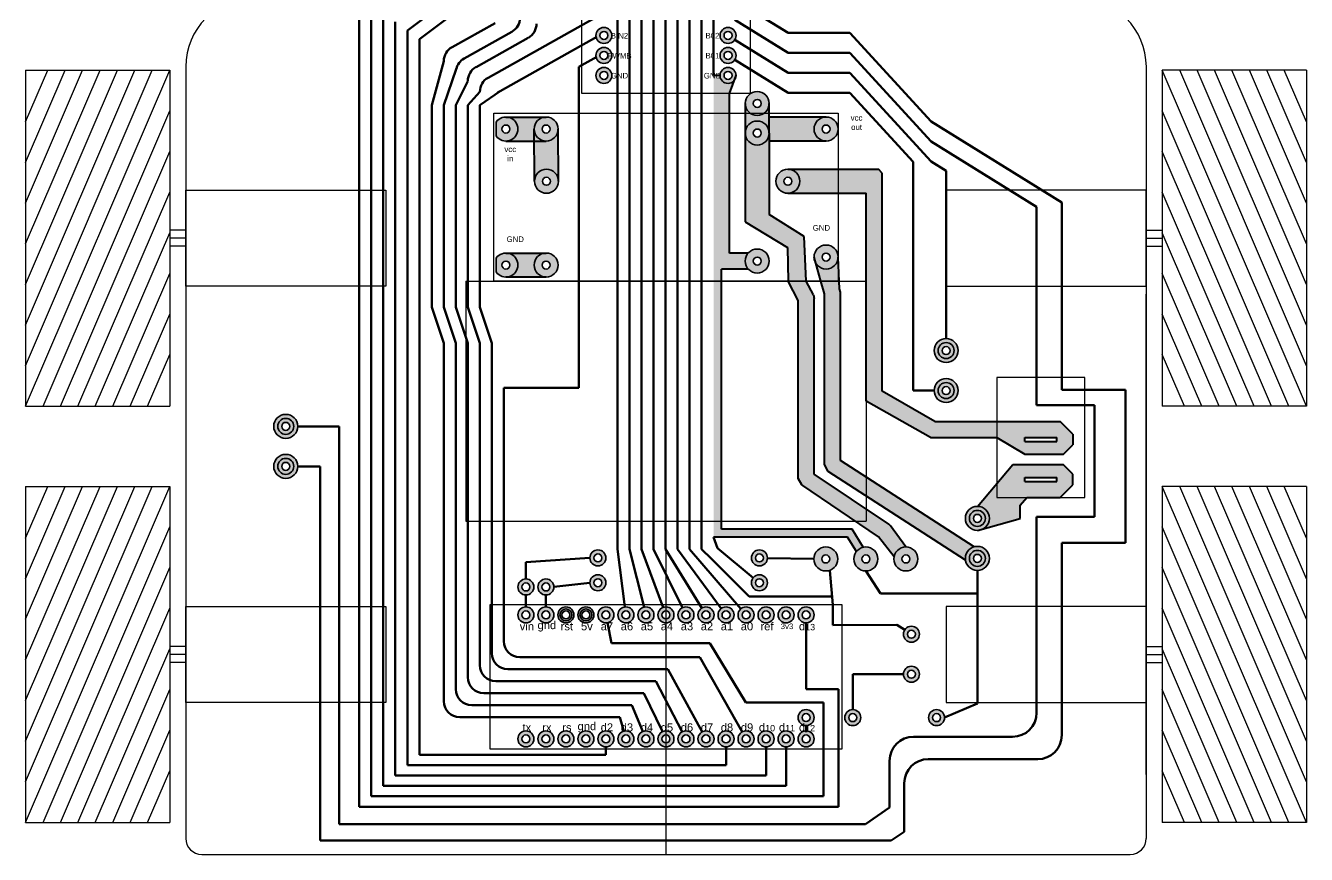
# Model space of a CAD drawing. Header units: millimetres. Extents: x 19 to 945, y 10 to 287.
# Drawn here: x 785.5 to 945.5, y 96.8 to 200.4 of the extents above; entities that cross this region are included whole.
import ezdxf

# ---------------------------------------------------------------- set-up
doc = ezdxf.new("R2010")
doc.units = ezdxf.units.MM
for name, color, linetype, lineweight in [('alimentacion', 7, 'Continuous', 40), ('ribetes', 7, 'Continuous', 100), ('TALADRO', 7, 'Continuous', 35)]:
    doc.layers.add(name, color=color, linetype=linetype, lineweight=lineweight)
for name, color, linetype in [('motores', 160, 'Continuous'), ('placas', 80, 'Continuous'), ('ruedas', 160, 'Continuous')]:
    doc.layers.add(name, color=color, linetype=linetype)
doc.styles.get("Standard").update_dxf_attribs({"font": 'arial.ttf'})

msp = doc.modelspace()

# ---------------------------------------------------------------- hatches: boundary and pattern name
at = {"layer": 'alimentacion'}
h = msp.add_hatch(color=256, dxfattribs=at)
h.dxf.hatch_style = 1
h.paths.add_polyline_path([(873.42, 191.95), (874, 193.56, -0.701288), (872.23, 194.2), (871.42, 194.2), (871.42, 136.5), (888.14, 136.5), (889.27, 134.7, -0.173629), (890.13, 135.23), (888.73, 137.5), (872.42, 137.5), (872.42, 170.01), (875.76, 170.01, -0.184483), (875.38, 171.01, -0.184483), (875.76, 172.01), (873.42, 172.01)])
h = msp.add_hatch(color=256, dxfattribs=at)
h.dxf.hatch_style = 1
h.paths.add_polyline_path([(878.38, 190.7, 1), (875.38, 190.7, 1)])
h.paths.add_polyline_path([(876.38, 190.7, -1), (877.38, 190.7, -1)], flags=16)
h.paths.add_polyline_path([(878.38, 190.7, -1), (875.38, 190.7), (875.38, 187.01, -1), (878.38, 187.01)])
h.paths.add_polyline_path([(875.38, 187.01, 1), (878.38, 187.01, 1)])
h.paths.add_polyline_path([(877.38, 187.01, -1), (876.38, 187.01, -1)], flags=16)
h = msp.add_hatch(color=256, dxfattribs=at)
h.dxf.hatch_style = 1
h.paths.add_polyline_path([(850.51, 189.01), (845.48, 189.01, -1), (845.48, 186.01), (850.51, 186.01, -0.414214), (849.01, 187.51, -0.414214)])
h.paths.add_polyline_path([(844.26, 188.37), (844.26, 186.65, 3.16825)])
h.paths.add_polyline_path([(845.98, 187.51, -1), (844.98, 187.51, -1)], flags=16)
h.paths.add_polyline_path([(849.01, 187.51, 0.414214), (850.51, 186.01, 0.414214), (852.01, 187.51, 1)])
h.paths.add_polyline_path([(851.01, 187.51, -1), (850.01, 187.51, -1)], flags=16)
h.paths.add_polyline_path([(844.26, 171.37), (844.26, 169.65, 3.16825)])
h.paths.add_polyline_path([(845.98, 170.51, -1), (844.98, 170.51, -1)], flags=16)
h.paths.add_polyline_path([(850.51, 172.01), (845.48, 172.01, -1), (845.48, 169.01), (850.51, 169.01, -0.414214), (849.01, 170.51, -0.414214)])
h.paths.add_polyline_path([(849.01, 170.51, 0.414214), (850.51, 169.01, 0.414214), (852.01, 170.51, 1)])
h.paths.add_polyline_path([(851.01, 170.51, -1), (850.01, 170.51, -1)], flags=16)
h = msp.add_hatch(color=256, dxfattribs=at)
h.dxf.hatch_style = 1
h.paths.add_polyline_path([(886.98, 187.51, 1), (883.98, 187.51, 1)])
h.paths.add_polyline_path([(884.98, 187.51, -1), (885.98, 187.51, -1)], flags=16)
h.paths.add_polyline_path([(883.98, 187.51, -0.414214), (885.48, 189.01), (878.38, 189.01), (878.38, 187.01), (878.38, 186.01), (885.48, 186.01, -0.414214)])
h.paths.add_polyline_path([(878.38, 187.01, -1), (875.38, 187.01), (875.38, 175.93), (880.66, 172.69), (880.75, 168.51), (882.01, 166.09), (882.01, 143.85), (882.45, 143.02), (892.05, 136.56), (893.98, 134.04, -0.360652), (895.45, 135.27), (893.53, 137.91), (893.3, 138.13), (884.01, 144.38), (884.01, 166.33), (883.9, 166.79), (883, 168.51), (882.74, 174.09), (878.38, 176.82)])
h = msp.add_hatch(color=256, dxfattribs=at)
h.dxf.hatch_style = 1
h.paths.add_polyline_path([(852.01, 187.53, -0.417974), (850.51, 186.01), (849.02, 186.01), (849.05, 180.96, -1), (852.05, 181)])
h.paths.add_polyline_path([(852.05, 181, -1.006431), (849.05, 180.98, -0.99361)])
h.paths.add_polyline_path([(850.05, 180.98, -1), (851.05, 180.98, -1)], flags=16)
h = msp.add_hatch(color=256, dxfattribs=at)
h.dxf.hatch_style = 1
h.paths.add_polyline_path([(879.21, 180.98, 1), (882.21, 180.98, 1)])
h.paths.add_polyline_path([(880.21, 180.98, -1), (881.21, 180.98, -1)], flags=16)
h.paths.add_polyline_path([(892.48, 182.01), (892.02, 182.48), (880.71, 182.48, -0.414214), (882.21, 180.98, -0.414214), (880.71, 179.48), (890.48, 179.48), (890.48, 168.51), (890.48, 153.51), (898.52, 148.95), (906.8, 148.95), (910.3, 146.89), (915.15, 146.89), (916.3, 148.03), (916.3, 149.36), (914.71, 150.95), (906.8, 150.95), (899.05, 150.95), (892.48, 154.74), (892.48, 168.51)])
h.paths.add_polyline_path([(910.3, 148.95), (914.3, 148.95), (914.3, 148.45), (910.3, 148.45)], flags=16)
h = msp.add_hatch(color=256, dxfattribs=at)
h.dxf.hatch_style = 1
h.paths.add_polyline_path([(886.98, 171.51, 1), (883.98, 171.51), (884.2, 170.73, 0.759265)])
h.paths.add_polyline_path([(884.98, 171.51, -1), (885.98, 171.51, -1)], flags=16)
h.paths.add_polyline_path([(887.13, 168.51), (886.98, 171.51, -0.759265), (884.2, 170.73), (884.82, 168.51), (885.27, 166.89), (885.27, 145.56), (885.73, 144.72), (902.9, 133.62, -0.038962), (902.88, 133.85, -0.337974), (903.98, 135.3), (887.27, 146.1), (887.27, 167.12), (887.17, 167.55)])
h = msp.add_hatch(color=256, dxfattribs=at)
h.dxf.hatch_style = 1
h.paths.add_polyline_path([(875.38, 171.01, 1), (878.38, 171.01, 1)])
h.paths.add_polyline_path([(877.38, 171.01, -1), (876.38, 171.01, -1)], flags=16)
h = msp.add_hatch(color=256, dxfattribs=at)
h.dxf.hatch_style = 1
h.paths.add_polyline_path([(916.3, 143.03), (916.3, 144.36), (915.09, 145.57), (908.81, 145.57), (904.38, 140.35, -0.414214), (905.88, 138.85, -0.261174), (905.16, 137.57), (909.71, 138.85), (909.71, 140.49), (910.54, 141.45), (914.71, 141.45)])
h.paths.add_polyline_path([(910.3, 143.45), (910.3, 143.95), (914.3, 143.95), (914.3, 143.45)], flags=16)
at = {"layer": 'TALADRO'}
h = msp.add_hatch(color=256, dxfattribs=at)
h.dxf.hatch_style = 1
h.paths.add_polyline_path([(858.73, 199.2, 1), (856.73, 199.2, 1)])
h.paths.add_polyline_path([(857.23, 199.2, -1), (858.23, 199.2, -1)], flags=16)
h = msp.add_hatch(color=256, dxfattribs=at)
h.dxf.hatch_style = 1
h.paths.add_polyline_path([(874.23, 199.2, 1), (872.23, 199.2, 1)])
h.paths.add_polyline_path([(872.73, 199.2, -1), (873.73, 199.2, -1)], flags=16)
h = msp.add_hatch(color=256, dxfattribs=at)
h.dxf.hatch_style = 1
h.paths.add_polyline_path([(858.73, 196.7, 1), (856.73, 196.7, 1)])
h.paths.add_polyline_path([(857.23, 196.7, -1), (858.23, 196.7, -1)], flags=16)
h = msp.add_hatch(color=256, dxfattribs=at)
h.dxf.hatch_style = 1
h.paths.add_polyline_path([(874.23, 196.7, 1), (872.23, 196.7, 1)])
h.paths.add_polyline_path([(872.73, 196.7, -1), (873.73, 196.7, -1)], flags=16)
h = msp.add_hatch(color=256, dxfattribs=at)
h.dxf.hatch_style = 1
h.paths.add_polyline_path([(858.73, 194.2, 1), (856.73, 194.2, 1)])
h.paths.add_polyline_path([(857.23, 194.2, -1), (858.23, 194.2, -1)], flags=16)
h = msp.add_hatch(color=256, dxfattribs=at)
h.dxf.hatch_style = 1
h.paths.add_polyline_path([(874.23, 194.2, 1), (872.23, 194.2, 1)])
h.paths.add_polyline_path([(872.73, 194.2, -1), (873.73, 194.2, -1)], flags=16)
h = msp.add_hatch(color=256, dxfattribs=at)
h.dxf.hatch_style = 1
h.paths.add_polyline_path([(899.48, 159.82, -0.414214), (900.48, 160.82), (900.48, 161.32, 0.414214), (898.98, 159.82, 1), (901.98, 159.82, 0.414214), (900.48, 161.32), (900.48, 160.82, -0.414214), (901.48, 159.82, -1)])
h.paths.add_polyline_path([(901.48, 154.82, -1), (899.48, 154.82), (898.98, 154.82, 1), (901.98, 154.82, 1), (898.98, 154.82), (899.48, 154.82, -1)])
h = msp.add_hatch(color=256, dxfattribs=at)
h.dxf.hatch_style = 1
h.paths.add_polyline_path([(901.48, 159.82, 1), (899.48, 159.82, 1)])
h.paths.add_polyline_path([(899.98, 159.82, -1), (900.98, 159.82, -1)], flags=16)
h.paths.add_polyline_path([(899.48, 154.82, 1), (901.48, 154.82, 1)])
h.paths.add_polyline_path([(900.98, 154.82, -1), (899.98, 154.82, -1)], flags=16)
h = msp.add_hatch(color=256, dxfattribs=at)
h.dxf.hatch_style = 1
h.paths.add_polyline_path([(816.98, 150.35, -0.414214), (817.98, 151.35), (817.98, 151.85, 0.414214), (816.48, 150.35, 1), (819.48, 150.35, 0.414214), (817.98, 151.85), (817.98, 151.35, -0.414214), (818.98, 150.35, -1)])
h.paths.add_polyline_path([(818.98, 145.35, -1), (816.98, 145.35), (816.48, 145.35, 1), (819.48, 145.35, 1), (816.48, 145.35), (816.98, 145.35, -1)])
h = msp.add_hatch(color=256, dxfattribs=at)
h.dxf.hatch_style = 1
h.paths.add_polyline_path([(818.98, 150.35, 1), (816.98, 150.35, 1)])
h.paths.add_polyline_path([(817.48, 150.35, -1), (818.48, 150.35, -1)], flags=16)
h.paths.add_polyline_path([(816.98, 145.35, 1), (818.98, 145.35, 1)])
h.paths.add_polyline_path([(818.48, 145.35, -1), (817.48, 145.35, -1)], flags=16)
h = msp.add_hatch(color=256, dxfattribs=at)
h.dxf.hatch_style = 1
h.paths.add_polyline_path([(903.38, 138.85, -0.414214), (904.38, 139.85), (904.38, 140.35, 0.414214), (902.88, 138.85, 1), (905.88, 138.85, 0.414214), (904.38, 140.35), (904.38, 139.85, -0.414214), (905.38, 138.85, -1)])
h.paths.add_polyline_path([(905.38, 133.85, -1), (903.38, 133.85), (902.88, 133.85, 1), (905.88, 133.85, 1), (902.88, 133.85), (903.38, 133.85, -1)])
h = msp.add_hatch(color=256, dxfattribs=at)
h.dxf.hatch_style = 1
h.paths.add_polyline_path([(905.38, 138.85, 1), (903.38, 138.85, 1)])
h.paths.add_polyline_path([(903.88, 138.85, -1), (904.88, 138.85, -1)], flags=16)
h.paths.add_polyline_path([(903.38, 133.85, 1), (905.38, 133.85, 1)])
h.paths.add_polyline_path([(904.88, 133.85, -1), (903.88, 133.85, -1)], flags=16)
h = msp.add_hatch(color=256, dxfattribs=at)
h.dxf.hatch_style = 1
h.paths.add_polyline_path([(846.98, 130.27, 1), (848.98, 130.27, 1)])
h.paths.add_polyline_path([(848.48, 130.27, -1), (847.48, 130.27, -1)], flags=16)
h.paths.add_polyline_path([(851.48, 130.27, 1), (849.48, 130.27, 1)])
h.paths.add_polyline_path([(849.98, 130.27, -1), (850.98, 130.27, -1)], flags=16)
h.paths.add_polyline_path([(855.98, 130.8, 1), (857.98, 130.8, 1)])
h.paths.add_polyline_path([(857.48, 130.8, -1), (856.48, 130.8, -1)], flags=16)
h.paths.add_polyline_path([(857.98, 133.9, 1), (855.98, 133.9, 1)])
h.paths.add_polyline_path([(856.48, 133.9, -1), (857.48, 133.9, -1)], flags=16)
h.paths.add_polyline_path([(878.15, 133.9, 1), (876.15, 133.9, 1)])
h.paths.add_polyline_path([(876.65, 133.9, -1), (877.65, 133.9, -1)], flags=16)
h.paths.add_polyline_path([(876.15, 130.8, 1), (878.15, 130.8, 1)])
h.paths.add_polyline_path([(877.65, 130.8, -1), (876.65, 130.8, -1)], flags=16)
h = msp.add_hatch(color=256, dxfattribs=at)
h.dxf.hatch_style = 1
h.paths.add_polyline_path([(883.95, 133.77, 1), (886.95, 133.77, 1)])
h.paths.add_polyline_path([(885.95, 133.77, -1), (884.95, 133.77, -1)], flags=16)
h.paths.add_polyline_path([(888.95, 133.77, 1), (891.95, 133.77, 1)])
h.paths.add_polyline_path([(890.95, 133.77, -1), (889.95, 133.77, -1)], flags=16)
h.paths.add_polyline_path([(893.95, 133.77, 1), (896.95, 133.77, 1)])
h.paths.add_polyline_path([(895.95, 133.77, -1), (894.95, 133.77, -1)], flags=16)
h = msp.add_hatch(color=256, dxfattribs=at)
h.dxf.hatch_style = 1
h.paths.add_polyline_path([(848.98, 126.78, 1), (846.98, 126.78, 1)])
h.paths.add_polyline_path([(847.48, 126.78, -1), (848.48, 126.78, -1)], flags=16)
h = msp.add_hatch(color=256, dxfattribs=at)
h.dxf.hatch_style = 1
h.paths.add_polyline_path([(851.48, 126.78, 1), (849.48, 126.78, 1)])
h.paths.add_polyline_path([(849.98, 126.78, -1), (850.98, 126.78, -1)], flags=16)
h = msp.add_hatch(color=256, dxfattribs=at)
h.dxf.hatch_style = 1
h.paths.add_polyline_path([(853.98, 126.78, 1), (851.98, 126.78, 1)])
h.paths.add_polyline_path([(852.48, 126.78, -1), (853.48, 126.78, -1)], flags=16)
h = msp.add_hatch(color=256, dxfattribs=at)
h.dxf.hatch_style = 1
h.paths.add_polyline_path([(856.48, 126.78, 1), (854.48, 126.78, 1)])
h.paths.add_polyline_path([(854.98, 126.78, -1), (855.98, 126.78, -1)], flags=16)
h = msp.add_hatch(color=256, dxfattribs=at)
h.dxf.hatch_style = 1
h.paths.add_polyline_path([(858.98, 126.78, 1), (856.98, 126.78, 1)])
h.paths.add_polyline_path([(857.48, 126.78, -1), (858.48, 126.78, -1)], flags=16)
h = msp.add_hatch(color=256, dxfattribs=at)
h.dxf.hatch_style = 1
h.paths.add_polyline_path([(861.48, 126.78, 1), (859.48, 126.78, 1)])
h.paths.add_polyline_path([(859.98, 126.78, -1), (860.98, 126.78, -1)], flags=16)
h = msp.add_hatch(color=256, dxfattribs=at)
h.dxf.hatch_style = 1
h.paths.add_polyline_path([(863.98, 126.78, 1), (861.98, 126.78, 1)])
h.paths.add_polyline_path([(862.48, 126.78, -1), (863.48, 126.78, -1)], flags=16)
h = msp.add_hatch(color=256, dxfattribs=at)
h.dxf.hatch_style = 1
h.paths.add_polyline_path([(866.48, 126.78, 1), (864.48, 126.78, 1)])
h.paths.add_polyline_path([(864.98, 126.78, -1), (865.98, 126.78, -1)], flags=16)
h = msp.add_hatch(color=256, dxfattribs=at)
h.dxf.hatch_style = 1
h.paths.add_polyline_path([(868.98, 126.78, 1), (866.98, 126.78, 1)])
h.paths.add_polyline_path([(867.48, 126.78, -1), (868.48, 126.78, -1)], flags=16)
h = msp.add_hatch(color=256, dxfattribs=at)
h.dxf.hatch_style = 1
h.paths.add_polyline_path([(871.48, 126.78, 1), (869.48, 126.78, 1)])
h.paths.add_polyline_path([(869.98, 126.78, -1), (870.98, 126.78, -1)], flags=16)
h = msp.add_hatch(color=256, dxfattribs=at)
h.dxf.hatch_style = 1
h.paths.add_polyline_path([(873.98, 126.78, 1), (871.98, 126.78, 1)])
h.paths.add_polyline_path([(872.48, 126.78, -1), (873.48, 126.78, -1)], flags=16)
h = msp.add_hatch(color=256, dxfattribs=at)
h.dxf.hatch_style = 1
h.paths.add_polyline_path([(876.48, 126.78, 1), (874.48, 126.78, 1)])
h.paths.add_polyline_path([(874.98, 126.78, -1), (875.98, 126.78, -1)], flags=16)
h = msp.add_hatch(color=256, dxfattribs=at)
h.dxf.hatch_style = 1
h.paths.add_polyline_path([(878.98, 126.78, 1), (876.98, 126.78, 1)])
h.paths.add_polyline_path([(877.48, 126.78, -1), (878.48, 126.78, -1)], flags=16)
h = msp.add_hatch(color=256, dxfattribs=at)
h.dxf.hatch_style = 1
h.paths.add_polyline_path([(881.48, 126.78, 1), (879.48, 126.78, 1)])
h.paths.add_polyline_path([(879.98, 126.78, -1), (880.98, 126.78, -1)], flags=16)
h = msp.add_hatch(color=256, dxfattribs=at)
h.dxf.hatch_style = 1
h.paths.add_polyline_path([(883.98, 126.78, 1), (881.98, 126.78, 1)])
h.paths.add_polyline_path([(882.48, 126.78, -1), (883.48, 126.78, -1)], flags=16)
h = msp.add_hatch(color=256, dxfattribs=at)
h.dxf.hatch_style = 1
h.paths.add_polyline_path([(897.14, 124.37, 1), (895.14, 124.37, 1)])
h.paths.add_polyline_path([(895.64, 124.37, -1), (896.64, 124.37, -1)], flags=16)
h = msp.add_hatch(color=256, dxfattribs=at)
h.dxf.hatch_style = 1
h.paths.add_polyline_path([(897.14, 119.37, 1), (895.14, 119.37, 1)])
h.paths.add_polyline_path([(895.64, 119.37, -1), (896.64, 119.37, -1)], flags=16)
h = msp.add_hatch(color=256, dxfattribs=at)
h.dxf.hatch_style = 1
h.paths.add_polyline_path([(883.98, 113.95, 1), (881.98, 113.95, 1)])
h.paths.add_polyline_path([(882.48, 113.95, -1), (883.48, 113.95, -1)], flags=16)
h = msp.add_hatch(color=256, dxfattribs=at)
h.dxf.hatch_style = 1
h.paths.add_polyline_path([(889.81, 113.94, 1), (887.81, 113.94, 1)])
h.paths.add_polyline_path([(888.31, 113.94, -1), (889.31, 113.94, -1)], flags=16)
h = msp.add_hatch(color=256, dxfattribs=at)
h.dxf.hatch_style = 1
h.paths.add_polyline_path([(900.28, 113.94, 1), (898.28, 113.94, 1)])
h.paths.add_polyline_path([(898.78, 113.94, -1), (899.78, 113.94, -1)], flags=16)
h = msp.add_hatch(color=256, dxfattribs=at)
h.dxf.hatch_style = 1
h.paths.add_polyline_path([(848.98, 111.28, 1), (846.98, 111.28, 1)])
h.paths.add_polyline_path([(847.48, 111.28, -1), (848.48, 111.28, -1)], flags=16)
h = msp.add_hatch(color=256, dxfattribs=at)
h.dxf.hatch_style = 1
h.paths.add_polyline_path([(851.48, 111.28, 1), (849.48, 111.28, 1)])
h.paths.add_polyline_path([(849.98, 111.28, -1), (850.98, 111.28, -1)], flags=16)
h = msp.add_hatch(color=256, dxfattribs=at)
h.dxf.hatch_style = 1
h.paths.add_polyline_path([(853.98, 111.28, 1), (851.98, 111.28, 1)])
h.paths.add_polyline_path([(852.48, 111.28, -1), (853.48, 111.28, -1)], flags=16)
h = msp.add_hatch(color=256, dxfattribs=at)
h.dxf.hatch_style = 1
h.paths.add_polyline_path([(856.48, 111.28, 1), (854.48, 111.28, 1)])
h.paths.add_polyline_path([(854.98, 111.28, -1), (855.98, 111.28, -1)], flags=16)
h = msp.add_hatch(color=256, dxfattribs=at)
h.dxf.hatch_style = 1
h.paths.add_polyline_path([(858.98, 111.28, 1), (856.98, 111.28, 1)])
h.paths.add_polyline_path([(857.48, 111.28, -1), (858.48, 111.28, -1)], flags=16)
h = msp.add_hatch(color=256, dxfattribs=at)
h.dxf.hatch_style = 1
h.paths.add_polyline_path([(861.48, 111.28, 1), (859.48, 111.28, 1)])
h.paths.add_polyline_path([(859.98, 111.28, -1), (860.98, 111.28, -1)], flags=16)
h = msp.add_hatch(color=256, dxfattribs=at)
h.dxf.hatch_style = 1
h.paths.add_polyline_path([(863.98, 111.28, 1), (861.98, 111.28, 1)])
h.paths.add_polyline_path([(862.48, 111.28, -1), (863.48, 111.28, -1)], flags=16)
h = msp.add_hatch(color=256, dxfattribs=at)
h.dxf.hatch_style = 1
h.paths.add_polyline_path([(866.48, 111.28, 1), (864.48, 111.28, 1)])
h.paths.add_polyline_path([(864.98, 111.28, -1), (865.98, 111.28, -1)], flags=16)
h = msp.add_hatch(color=256, dxfattribs=at)
h.dxf.hatch_style = 1
h.paths.add_polyline_path([(868.98, 111.28, 1), (866.98, 111.28, 1)])
h.paths.add_polyline_path([(867.48, 111.28, -1), (868.48, 111.28, -1)], flags=16)
h = msp.add_hatch(color=256, dxfattribs=at)
h.dxf.hatch_style = 1
h.paths.add_polyline_path([(871.48, 111.28, 1), (869.48, 111.28, 1)])
h.paths.add_polyline_path([(869.98, 111.28, -1), (870.98, 111.28, -1)], flags=16)
h = msp.add_hatch(color=256, dxfattribs=at)
h.dxf.hatch_style = 1
h.paths.add_polyline_path([(873.98, 111.28, 1), (871.98, 111.28, 1)])
h.paths.add_polyline_path([(872.48, 111.28, -1), (873.48, 111.28, -1)], flags=16)
h = msp.add_hatch(color=256, dxfattribs=at)
h.dxf.hatch_style = 1
h.paths.add_polyline_path([(876.48, 111.28, 1), (874.48, 111.28, 1)])
h.paths.add_polyline_path([(874.98, 111.28, -1), (875.98, 111.28, -1)], flags=16)
h = msp.add_hatch(color=256, dxfattribs=at)
h.dxf.hatch_style = 1
h.paths.add_polyline_path([(878.98, 111.28, 1), (876.98, 111.28, 1)])
h.paths.add_polyline_path([(877.48, 111.28, -1), (878.48, 111.28, -1)], flags=16)
h = msp.add_hatch(color=256, dxfattribs=at)
h.dxf.hatch_style = 1
h.paths.add_polyline_path([(881.48, 111.28, 1), (879.48, 111.28, 1)])
h.paths.add_polyline_path([(879.98, 111.28, -1), (880.98, 111.28, -1)], flags=16)
h = msp.add_hatch(color=256, dxfattribs=at)
h.dxf.hatch_style = 1
h.paths.add_polyline_path([(883.98, 111.28, 1), (881.98, 111.28, 1)])
h.paths.add_polyline_path([(882.48, 111.28, -1), (883.48, 111.28, -1)], flags=16)

# ---------------------------------------------------------------- linework, layer by layer
for p, q in [((805.48, 195.3), (805.48, 136.85)), ((925.48, 195.3), (925.48, 136.85)), ((805.48, 174.85), (803.48, 174.85)), ((925.48, 174.85), (927.48, 174.85)), ((805.48, 173.85), (803.48, 173.85)), ((805.48, 172.85), (803.48, 172.85)), ((925.48, 173.85), (927.48, 173.85)), ((925.48, 172.85), (927.48, 172.85)), ((925.48, 136.85), (925.48, 166.85)), ((805.48, 136.85), (805.48, 98.85)), ((925.48, 106.85), (925.48, 136.85)), ((925.48, 136.85), (925.48, 106.85)), ((805.48, 122.85), (803.48, 122.85)), ((805.48, 121.85), (803.48, 121.85)), ((925.48, 122.85), (927.48, 122.85)), ((925.48, 121.85), (927.48, 121.85)), ((805.48, 120.85), (803.48, 120.85)), ((925.48, 120.85), (927.48, 120.85)), ((925.48, 106.85), (925.48, 98.85)), ((807.48, 96.85), (835.48, 96.85)), ((835.48, 96.85), (923.48, 96.85))]:
    msp.add_line(p, q)
for centre, radius, start, end in [((814.03, 195.3), 8.55, 90, 179.9997), ((916.94, 195.3), 8.55, 0.0003, 90), ((807.48, 98.85), 2, 180, 270), ((923.48, 98.85), 2, 270, 0)]:
    msp.add_arc(centre, radius, start, end)
at = {"layer": 'alimentacion'}
for p, q in [((872.23, 194.2), (871.42, 194.2)), ((873.42, 191.95), (874.23, 194.2)), ((873.42, 172.01), (873.42, 191.95)), ((875.38, 190.7), (875.38, 187.01)), ((878.38, 187.01), (878.38, 190.7)), ((845.48, 189.01), (850.51, 189.01)), ((885.48, 189.01), (878.38, 189.01)), ((849.05, 180.98), (849.01, 187.51)), ((852.05, 180.98), (852.01, 187.51)), ((845.48, 186.01), (850.51, 186.01)), ((875.38, 187.01), (875.38, 175.93)), ((878.38, 187.01), (878.38, 176.82)), ((885.48, 186.01), (878.38, 186.01)), ((880.71, 182.48), (892.02, 182.48)), ((892.48, 182.01), (892.02, 182.48)), ((892.48, 168.51), (892.48, 182.01)), ((880.71, 179.48), (890.48, 179.48)), ((890.48, 168.51), (890.48, 179.48)), ((882.74, 174.09), (878.38, 176.82)), ((875.38, 175.93), (880.66, 172.69)), ((883, 168.51), (882.74, 174.09)), ((845.48, 172.01), (850.51, 172.01)), ((875.76, 172.01), (873.42, 172.01)), ((880.66, 172.69), (880.75, 168.51)), ((884.82, 168.51), (883.98, 171.51)), ((887.13, 168.51), (886.98, 171.51)), ((872.42, 137.5), (872.42, 170.01)), ((875.76, 170.01), (872.42, 170.01)), ((850.51, 169.01), (845.48, 169.01)), ((882.01, 166.09), (880.75, 168.51)), ((883.9, 166.79), (883, 168.51)), ((885.27, 166.89), (884.82, 168.51)), ((887.17, 167.55), (887.13, 168.51)), ((890.48, 153.51), (890.48, 168.51)), ((892.48, 154.74), (892.48, 168.51)), ((883.9, 166.79), (884.01, 166.33)), ((885.27, 145.56), (885.27, 166.89)), ((887.27, 167.12), (887.17, 167.55)), ((887.27, 146.1), (887.27, 167.12)), ((882.01, 143.85), (882.01, 166.09)), ((884.01, 144.38), (884.01, 166.33)), ((899.05, 150.95), (892.48, 154.74)), ((898.52, 148.95), (890.48, 153.51)), ((899.05, 150.95), (906.8, 150.95)), ((906.8, 150.95), (914.71, 150.95)), ((916.3, 149.36), (914.71, 150.95)), ((898.52, 148.95), (906.8, 148.95)), ((906.8, 148.95), (910.3, 146.89)), ((910.3, 148.45), (910.3, 148.95)), ((910.3, 148.95), (914.3, 148.95)), ((914.3, 148.45), (914.3, 148.95)), ((916.3, 149.36), (916.3, 148.03)), ((910.3, 148.45), (914.3, 148.45)), ((915.15, 146.89), (916.3, 148.03)), ((903.98, 135.3), (887.27, 146.1)), ((910.3, 146.89), (915.15, 146.89)), ((893.3, 138.13), (884.01, 144.38)), ((885.73, 144.72), (885.27, 145.56)), ((902.9, 133.62), (885.73, 144.72)), ((904.38, 140.35), (908.81, 145.57)), ((908.81, 145.57), (915.09, 145.57)), ((916.3, 144.36), (915.09, 145.57)), ((916.3, 143.03), (916.3, 144.36)), ((882.45, 143.02), (882.01, 143.85)), ((892.05, 136.56), (882.45, 143.02)), ((910.3, 143.45), (910.3, 143.95)), ((910.3, 143.95), (914.3, 143.95)), ((910.3, 143.45), (914.3, 143.45)), ((914.3, 143.45), (914.3, 143.95)), ((914.71, 141.45), (916.3, 143.03)), ((909.71, 140.49), (910.54, 141.45)), ((910.54, 141.45), (914.71, 141.45)), ((909.71, 138.85), (909.71, 140.49)), ((893.53, 137.91), (893.3, 138.13)), ((895.45, 135.27), (893.53, 137.91)), ((904.38, 137.35), (909.71, 138.85)), ((888.14, 136.5), (871.42, 136.5)), ((888.73, 137.5), (872.42, 137.5)), ((889.27, 134.7), (888.14, 136.5)), ((890.13, 135.23), (888.73, 137.5)), ((893.98, 134.04), (892.05, 136.56))]:
    msp.add_line(p, q, dxfattribs=at)
at = {"layer": 'motores'}
for p, q in [((805.48, 167.85), (805.48, 179.85)), ((805.48, 179.85), (830.48, 179.85)), ((830.48, 179.85), (830.48, 167.85)), ((925.48, 179.85), (900.48, 179.85)), ((925.48, 167.85), (925.48, 179.85)), ((900.48, 174.85), (900.48, 162.85)), ((830.48, 167.85), (805.48, 167.85)), ((900.48, 167.85), (925.48, 167.85)), ((805.48, 115.85), (805.48, 127.85)), ((805.48, 127.85), (830.48, 127.85)), ((830.48, 127.85), (830.48, 115.85)), ((900.48, 127.85), (900.48, 115.85)), ((925.48, 127.85), (900.48, 127.85)), ((925.48, 115.85), (925.48, 127.85)), ((830.48, 115.85), (805.48, 115.85)), ((900.48, 115.85), (925.48, 115.85))]:
    msp.add_line(p, q, dxfattribs=at)
at = {"layer": 'placas'}
for p, q in [((854.98, 191.95), (854.98, 213.95)), ((875.98, 213.95), (875.98, 191.95)), ((875.98, 191.95), (854.98, 191.95)), ((843.98, 189.51), (886.98, 189.51)), ((843.98, 168.51), (843.98, 189.51)), ((886.98, 189.51), (886.98, 168.51)), ((840.48, 168.51), (890.48, 168.51)), ((840.48, 168.51), (840.48, 138.51)), ((886.98, 168.51), (843.98, 168.51)), ((890.48, 168.51), (890.48, 138.51)), ((917.8, 156.45), (906.8, 156.45)), ((906.8, 156.45), (906.8, 141.45)), ((917.8, 141.45), (917.8, 156.45)), ((906.8, 141.45), (917.8, 141.45)), ((840.48, 138.51), (890.48, 138.51)), ((887.48, 128.03), (843.48, 128.03)), ((843.48, 128.03), (843.48, 110.03)), ((887.48, 110.03), (887.48, 128.03)), ((843.48, 110.03), (887.48, 110.03))]:
    msp.add_line(p, q, dxfattribs=at)
at = {"layer": 'ribetes'}
for p, q in [((850.48, 212.85), (833.17, 199.82)), ((859.42, 135), (859.42, 213.95)), ((860.92, 135), (860.92, 213.95)), ((862.42, 135), (862.42, 213.95)), ((863.92, 135), (863.92, 213.95)), ((865.42, 135), (865.42, 213.95)), ((866.92, 135), (866.92, 213.95)), ((868.42, 135), (868.42, 213.95)), ((869.92, 135), (869.92, 213.95)), ((871.42, 213.95), (871.42, 194.2)), ((852.98, 212.51), (834.67, 198.73)), ((827.17, 204.21), (827.17, 102.81)), ((828.67, 203.11), (828.67, 104.11)), ((830.17, 202.02), (830.17, 105.41)), ((831.67, 200.92), (831.67, 106.71)), ((844.14, 200.76), (838.75, 197.75)), ((856.86, 201.54), (843.25, 193.91)), ((833.17, 199.82), (833.17, 108.01)), ((834.67, 198.73), (834.67, 109.31)), ((846.23, 199.66), (840.25, 196.32)), ((848.28, 198.92), (841.75, 195.26)), ((856.86, 199.04), (844.75, 192.25)), ((837.73, 196), (836.23, 190.51)), ((856.86, 196.54), (854.6, 195.27)), ((854.6, 155.17), (854.6, 195.27)), ((839.28, 195.01), (837.73, 190.51)), ((840.73, 193.51), (839.23, 190.51)), ((840.73, 190.51), (842.23, 192.17)), ((842.23, 190.51), (844.75, 192.25)), ((836.23, 190.51), (836.23, 165.23)), ((837.73, 190.51), (837.73, 190.51)), ((837.73, 190.51), (837.73, 165.23)), ((839.23, 190.51), (839.23, 165.23)), ((840.73, 190.51), (840.73, 165.23)), ((842.23, 190.51), (842.23, 165.23)), ((884.62, 171.03), (884.61, 171.05)), ((837.73, 160.73), (836.23, 165.23)), ((839.23, 160.73), (837.73, 165.23)), ((840.73, 160.73), (839.23, 165.23)), ((842.23, 160.73), (840.73, 165.23)), ((843.73, 160.73), (842.23, 165.23)), ((837.73, 116), (837.73, 160.73)), ((839.23, 117.5), (839.23, 160.73)), ((840.73, 119), (840.73, 160.73)), ((842.23, 120.5), (842.23, 160.73)), ((843.73, 122), (843.73, 160.73)), ((845.23, 123.5), (845.23, 155.17)), ((845.23, 155.17), (854.6, 155.17)), ((871.9, 135.12), (871.42, 136.5)), ((860.35, 127.78), (859.42, 135)), ((862.74, 127.75), (860.92, 135)), ((865.13, 127.72), (862.42, 135)), ((867.54, 127.68), (863.92, 135)), ((869.96, 127.64), (865.42, 135)), ((872.39, 127.59), (866.92, 135)), ((874.83, 127.54), (868.42, 135)), ((871.16, 133.77), (869.92, 135)), ((876.38, 131.43), (871.9, 135.12)), ((855.98, 133.9), (847.98, 133.37)), ((847.98, 131.27), (847.98, 133.37)), ((871.16, 133.77), (875.88, 129.08)), ((878.15, 133.88), (883.95, 133.77)), ((885.95, 132.35), (886.32, 128.03)), ((892.28, 129.47), (890.45, 132.27)), ((904.38, 132.35), (904.38, 129.47)), ((851.48, 130.27), (855.98, 130.8)), ((847.98, 129.27), (847.98, 127.78)), ((850.47, 129.27), (850.48, 127.78)), ((875.88, 129.08), (886.23, 129.08)), ((886.32, 128.03), (886.32, 125.52)), ((892.28, 129.47), (904.38, 129.47)), ((904.38, 129.47), (904.38, 115.72)), ((858.68, 123.25), (858.18, 125.8)), ((882.98, 125.78), (882.98, 117.51)), ((886.32, 125.52), (894.33, 125.54)), ((894.33, 125.54), (895.3, 124.92)), ((870.98, 123.25), (858.68, 123.25)), ((875.44, 115.83), (870.98, 123.25)), ((869.73, 121.5), (847.23, 121.5)), ((874.99, 112.16), (869.73, 121.5)), ((864.23, 118.5), (844.23, 118.5)), ((865.73, 120), (845.73, 120)), ((867.52, 112.17), (864.23, 118.5)), ((870, 112.16), (865.73, 120)), ((888.81, 114.94), (888.81, 119.37)), ((895.14, 119.37), (888.81, 119.37)), ((862.73, 117), (842.73, 117)), ((865.05, 112.19), (862.73, 117)), ((882.98, 117.51), (887.03, 117.51)), ((887.03, 117.51), (887.03, 102.81)), ((861.23, 115.5), (841.23, 115.5)), ((862.6, 112.21), (861.23, 115.5)), ((885.14, 115.83), (875.44, 115.83)), ((885.14, 104.11), (885.14, 115.83)), ((904.38, 115.72), (900.28, 113.94)), ((859.73, 114), (839.73, 114)), ((860.22, 112.25), (859.73, 114)), ((882.98, 112.12), (882.98, 112.95)), ((857.98, 109.31), (834.67, 109.31)), ((857.98, 110.3), (857.98, 109.31)), ((872.98, 110.28), (872.98, 108.01)), ((877.98, 110.28), (877.98, 106.71)), ((880.48, 110.28), (880.48, 105.41)), ((872.98, 108.01), (833.17, 108.01)), ((877.98, 106.71), (831.67, 106.71)), ((885.14, 104.11), (828.67, 104.11)), ((880.48, 105.41), (830.17, 105.41)), ((857.98, 102.81), (827.17, 102.81)), ((857.98, 102.81), (887.03, 102.81))]:
    msp.add_line(p, q, dxfattribs=at)
at = {"layer": 'ribetes', "lineweight": 158}
for p, q in [((880.75, 199.54), (874.08, 203.67)), ((880.75, 197.04), (874.08, 201.17)), ((880.75, 194.54), (874.08, 198.67)), ((880.75, 199.54), (888.44, 199.54)), ((888.44, 199.54), (898.62, 188.45)), ((880.75, 197.04), (888.44, 197.04)), ((888.44, 197.04), (898.62, 185.95)), ((880.75, 192.04), (874.08, 196.17)), ((880.75, 194.54), (888.44, 194.54)), ((888.44, 194.54), (898.62, 183.45)), ((880.75, 192.04), (888.44, 192.04)), ((888.44, 192.04), (896.35, 183.42)), ((914.93, 178.33), (898.62, 188.45)), ((911.78, 177.78), (898.62, 185.95)), ((896.35, 154.82), (896.35, 183.42)), ((900.48, 182.29), (898.62, 183.45)), ((900.48, 161.32), (900.48, 182.29)), ((911.78, 153.01), (911.78, 177.78)), ((914.93, 154.93), (914.93, 178.33)), ((898.98, 154.82), (896.35, 154.82)), ((914.93, 154.93), (922.9, 154.93)), ((922.9, 154.93), (922.9, 135.77)), ((911.78, 153.01), (919.02, 153.01)), ((919.02, 153.01), (919.02, 139.03)), ((819.48, 150.35), (820.67, 150.35)), ((820.67, 150.35), (824.65, 150.35)), ((824.65, 150.35), (824.65, 100.64)), ((819.48, 145.35), (822.28, 145.35)), ((822.28, 98.59), (822.28, 145.35)), ((911.78, 114.55), (911.78, 139.03)), ((911.78, 139.03), (919.02, 139.03)), ((914.93, 111.75), (914.93, 135.77)), ((914.93, 135.77), (922.9, 135.77)), ((896.41, 111.55), (908.78, 111.55)), ((893.41, 102.69), (893.41, 108.55)), ((898.25, 108.75), (911.93, 108.75)), ((895.25, 99.69), (895.25, 105.75)), ((890.39, 100.64), (893.41, 102.69)), ((824.65, 100.64), (890.39, 100.64)), ((893.62, 98.59), (895.25, 99.69)), ((822.28, 98.59), (893.62, 98.59))]:
    msp.add_line(p, q, dxfattribs=at)
at = {"layer": 'ribetes'}
for centre, start, end in [((845.25, 201.41), 299.2616, 360), ((847.31, 200.67), 299.2616, 0), ((839.73, 196), 119.2616, 180), ((841.23, 194.57), 119.2616, 167.4129), ((842.73, 193.52), 119.2616, 180), ((844.23, 192.17), 119.2616, 180), ((845.73, 190.51), 119.2616, 130.0831), ((847.23, 123.5), 180, 270), ((845.73, 122), 180, 270), ((844.23, 120.5), 180, 270), ((842.73, 119), 180, 270), ((841.23, 117.5), 180, 270), ((839.73, 116), 180, 270)]:
    msp.add_arc(centre, 2, start, end, dxfattribs=at)
at = {"layer": 'ribetes', "lineweight": 158}
for centre, start, end in [((908.78, 114.55), 270, 0), ((896.41, 108.55), 90, 180), ((911.93, 111.75), 270, 360), ((898.25, 105.75), 90, 180)]:
    msp.add_arc(centre, 3, start, end, dxfattribs=at)
at = {"layer": 'ruedas'}
for p, q in [((865.48, 253.35), (865.48, 96.85)), ((785.48, 194.85), (803.48, 194.85)), ((785.48, 194.85), (785.48, 152.85)), ((785.48, 152.85), (803.48, 194.85)), ((785.48, 157.93), (801.31, 194.85)), ((785.48, 163), (799.13, 194.85)), ((785.48, 168.08), (796.96, 194.85)), ((785.48, 173.16), (794.78, 194.85)), ((785.48, 178.24), (792.6, 194.85)), ((785.48, 183.31), (790.43, 194.85)), ((785.48, 188.39), (788.25, 194.85)), ((803.48, 194.85), (803.48, 152.85)), ((945.48, 194.85), (927.48, 194.85)), ((927.48, 194.85), (927.48, 152.85)), ((945.48, 152.85), (927.48, 194.85)), ((945.48, 157.93), (929.66, 194.85)), ((945.48, 163), (931.84, 194.85)), ((945.48, 168.08), (934.01, 194.85)), ((945.48, 173.16), (936.19, 194.85)), ((945.48, 178.24), (938.36, 194.85)), ((945.48, 183.31), (940.54, 194.85)), ((945.48, 188.39), (942.71, 194.85)), ((945.48, 194.85), (945.48, 152.85)), ((787.66, 152.85), (803.48, 189.77)), ((943.31, 152.85), (927.48, 189.77)), ((789.84, 152.85), (803.48, 184.69)), ((941.13, 152.85), (927.48, 184.69)), ((792.01, 152.85), (803.48, 179.62)), ((938.96, 152.85), (927.48, 179.62)), ((794.19, 152.85), (803.48, 174.54)), ((936.78, 152.85), (927.48, 174.54)), ((796.36, 152.85), (803.48, 169.46)), ((934.6, 152.85), (927.48, 169.46)), ((798.54, 152.85), (803.48, 164.39)), ((932.43, 152.85), (927.48, 164.39)), ((800.71, 152.85), (803.48, 159.31)), ((930.25, 152.85), (927.48, 159.31)), ((785.48, 152.85), (803.48, 152.85)), ((945.48, 152.85), (927.48, 152.85)), ((785.48, 142.85), (803.48, 142.85)), ((785.48, 142.85), (785.48, 100.85)), ((785.48, 100.85), (803.48, 142.85)), ((785.48, 105.93), (801.31, 142.85)), ((785.48, 111), (799.13, 142.85)), ((785.48, 116.08), (796.96, 142.85)), ((785.48, 121.16), (794.78, 142.85)), ((785.48, 126.24), (792.6, 142.85)), ((785.48, 131.31), (790.43, 142.85)), ((785.48, 136.39), (788.25, 142.85)), ((803.48, 142.85), (803.48, 100.85)), ((945.48, 142.85), (927.48, 142.85)), ((927.48, 142.85), (927.48, 100.85)), ((945.48, 100.85), (927.48, 142.85)), ((945.48, 105.93), (929.66, 142.85)), ((945.48, 111), (931.84, 142.85)), ((945.48, 116.08), (934.01, 142.85)), ((945.48, 121.16), (936.19, 142.85)), ((945.48, 126.24), (938.36, 142.85)), ((945.48, 131.31), (940.54, 142.85)), ((945.48, 136.39), (942.71, 142.85)), ((945.48, 142.85), (945.48, 100.85)), ((787.66, 100.85), (803.48, 137.77)), ((943.31, 100.85), (927.48, 137.77)), ((789.84, 100.85), (803.48, 132.69)), ((941.13, 100.85), (927.48, 132.69)), ((792.01, 100.85), (803.48, 127.62)), ((938.96, 100.85), (927.48, 127.62)), ((794.19, 100.85), (803.48, 122.54)), ((936.78, 100.85), (927.48, 122.54)), ((796.36, 100.85), (803.48, 117.46)), ((934.6, 100.85), (927.48, 117.46)), ((798.54, 100.85), (803.48, 112.39)), ((932.43, 100.85), (927.48, 112.39)), ((800.71, 100.85), (803.48, 107.31)), ((930.25, 100.85), (927.48, 107.31)), ((785.48, 100.85), (803.48, 100.85)), ((945.48, 100.85), (927.48, 100.85))]:
    msp.add_line(p, q, dxfattribs=at)
at = {"layer": 'TALADRO'}
for p, q in [((844.26, 186.65), (844.26, 188.37)), ((844.26, 169.65), (844.26, 171.37))]:
    msp.add_line(p, q, dxfattribs=at)
for centre, radius in [((857.73, 199.2), 1), ((873.23, 199.2), 1), ((857.73, 199.2), 0.5), ((873.23, 199.2), 0.5), ((857.73, 196.7), 1), ((857.73, 196.7), 0.5), ((873.23, 196.7), 1), ((873.23, 196.7), 0.5), ((857.73, 194.2), 1), ((873.23, 194.2), 1), ((857.73, 194.2), 0.5), ((873.23, 194.2), 0.5), ((876.88, 190.7), 1.5), ((876.88, 190.7), 0.5), ((850.51, 187.51), 1.5), ((885.48, 187.51), 1.5), ((845.48, 187.51), 0.5), ((850.51, 187.51), 0.5), ((876.88, 187.01), 1.5), ((876.88, 187.01), 0.5), ((885.48, 187.51), 0.5), ((850.55, 180.98), 1.5), ((880.71, 180.98), 1.5), ((850.55, 180.98), 0.5), ((880.71, 180.98), 0.5), ((885.48, 171.51), 1.5), ((850.51, 170.51), 1.5), ((876.88, 171.01), 1.5), ((876.88, 171.01), 0.5), ((885.48, 171.51), 0.5), ((845.48, 170.51), 0.5), ((850.51, 170.51), 0.5), ((900.48, 159.82), 1.5), ((900.48, 159.82), 1), ((900.48, 159.82), 0.5), ((900.48, 154.82), 1.5), ((900.48, 154.82), 1), ((900.48, 154.82), 0.5), ((817.98, 150.35), 1.5), ((817.98, 150.35), 1), ((817.98, 150.35), 0.5), ((817.98, 145.35), 1.5), ((817.98, 145.35), 1), ((817.98, 145.35), 0.5), ((904.38, 138.85), 1.5), ((904.38, 138.85), 1), ((904.38, 138.85), 0.5), ((856.98, 133.9), 1), ((877.15, 133.9), 1), ((885.45, 133.77), 1.5), ((890.45, 133.77), 1.5), ((895.45, 133.77), 1.5), ((904.38, 133.85), 1.5), ((904.38, 133.85), 1), ((856.98, 133.9), 0.5), ((877.15, 133.9), 0.5), ((885.45, 133.77), 0.5), ((890.45, 133.77), 0.5), ((895.45, 133.77), 0.5), ((904.38, 133.85), 0.5), ((847.98, 130.27), 1), ((850.48, 130.27), 1), ((856.98, 130.8), 1), ((856.98, 130.8), 0.5), ((877.15, 130.8), 1), ((877.15, 130.8), 0.5), ((847.98, 130.27), 0.5), ((850.48, 130.27), 0.5), ((847.98, 126.78), 1), ((847.98, 126.78), 1), ((847.98, 126.78), 0.5), ((847.98, 126.78), 0.5), ((850.48, 126.78), 1), ((850.48, 126.78), 0.5), ((852.98, 126.78), 1), ((852.98, 126.78), 0.75), ((852.98, 126.78), 0.5), ((852.98, 126.78), 0.5), ((855.48, 126.78), 1), ((855.48, 126.78), 0.75), ((855.48, 126.78), 0.5), ((855.48, 126.78), 0.5), ((857.98, 126.78), 1), ((857.98, 126.78), 0.5), ((860.48, 126.78), 1), ((860.48, 126.78), 0.5), ((862.98, 126.78), 1), ((862.98, 126.78), 0.5), ((865.48, 126.78), 1), ((865.48, 126.78), 0.5), ((867.98, 126.78), 1), ((867.98, 126.78), 0.5), ((870.48, 126.78), 1), ((870.48, 126.78), 0.5), ((872.98, 126.78), 1), ((872.98, 126.78), 0.5), ((875.48, 126.78), 1), ((875.48, 126.78), 0.5), ((877.98, 126.78), 1), ((877.98, 126.78), 0.5), ((880.48, 126.78), 1), ((880.48, 126.78), 0.5), ((882.98, 126.78), 1), ((882.98, 126.78), 0.5), ((896.14, 124.37), 1), ((896.14, 124.37), 0.5), ((896.14, 119.37), 1), ((896.14, 119.37), 0.5), ((882.98, 113.95), 1), ((882.98, 113.95), 0.5), ((888.81, 113.94), 1), ((888.81, 113.94), 0.5), ((899.28, 113.94), 1), ((899.28, 113.94), 0.5), ((847.98, 111.28), 1), ((850.48, 111.28), 1), ((852.98, 111.28), 1), ((855.48, 111.28), 1), ((857.98, 111.28), 1), ((860.48, 111.28), 1), ((862.98, 111.28), 1), ((865.48, 111.28), 1), ((867.98, 111.28), 1), ((870.48, 111.28), 1), ((872.98, 111.28), 1), ((875.48, 111.28), 1), ((877.98, 111.28), 1), ((880.48, 111.28), 1), ((882.98, 111.28), 1), ((847.98, 111.28), 0.5), ((850.48, 111.28), 0.5), ((852.98, 111.28), 0.5), ((855.48, 111.28), 0.5), ((857.98, 111.28), 0.5), ((860.48, 111.28), 0.5), ((862.98, 111.28), 0.5), ((865.48, 111.28), 0.5), ((867.98, 111.28), 0.5), ((870.48, 111.28), 0.5), ((872.98, 111.28), 0.5), ((875.48, 111.28), 0.5), ((877.98, 111.28), 0.5), ((880.48, 111.28), 0.5), ((882.98, 111.28), 0.5)]:
    msp.add_circle(centre, radius, dxfattribs=at)
for centre in [(845.48, 187.51), (845.48, 170.51)]:
    msp.add_arc(centre, 1.5, 215.0347, 144.9653, dxfattribs=at)

# ---------------------------------------------------------------- texts
at = {"layer": 'placas', "attachment_point": 5}
for s, insert, char_height in [('BIN2', (859.67, 199.17), 0.7), ('B02', (871.29, 199.17), 0.7), ('PWMB', (859.67, 196.67), 0.7), ('B01', (871.29, 196.67), 0.7), ('GND', (859.67, 194.17), 0.7), ('GND', (871.29, 194.17), 0.7), ('vcc out', (889.29, 188.32), 0.7), ('vcc in', (846.03, 184.4), 0.7), ('GND', (884.9, 175.15), 0.7), ('GND', (846.65, 173.73), 0.7), ('vin', (848.1, 125.35), 1), ('gnd', (850.6, 125.35), 1), ('rst', (853.1, 125.35), 1), ('5v', (855.6, 125.35), 1), ('a7', (858.1, 125.35), 1), ('a6', (860.6, 125.35), 1), ('a5', (863.1, 125.35), 1), ('a4', (865.6, 125.35), 1), ('a3', (868.1, 125.35), 1), ('a2', (870.6, 125.35), 1), ('a1', (873.1, 125.35), 1), ('a0', (875.6, 125.35), 1), ('ref', (878.1, 125.35), 1), ('3v3', (880.6, 125.35), 0.7), ('d{\\H0.8x;13}', (883.1, 125.35), 1), ('tx', (848.1, 112.72), 1), ('rx', (850.6, 112.72), 1), ('rs', (853.1, 112.72), 1), ('gnd', (855.6, 112.72), 1), ('d2', (858.1, 112.72), 1), ('d3', (860.6, 112.72), 1), ('d4', (863.1, 112.72), 1), ('d5', (865.6, 112.72), 1), ('d6', (868.1, 112.72), 1), ('d7', (870.6, 112.72), 1), ('d8', (873.1, 112.72), 1), ('d9', (875.6, 112.72), 1), ('d{\\H0.8x;10}', (878.1, 112.72), 1), ('d{\\H0.8x;11}', (880.6, 112.72), 1), ('d{\\H0.8x;12}', (883.1, 112.72), 1)]:
    msp.add_mtext_dynamic_manual_height_columns(s, width=2.2173, gutter_width=12.5, heights=[0], dxfattribs=dict(at, insert=insert, char_height=char_height))

doc.saveas('drawing.dxf')
